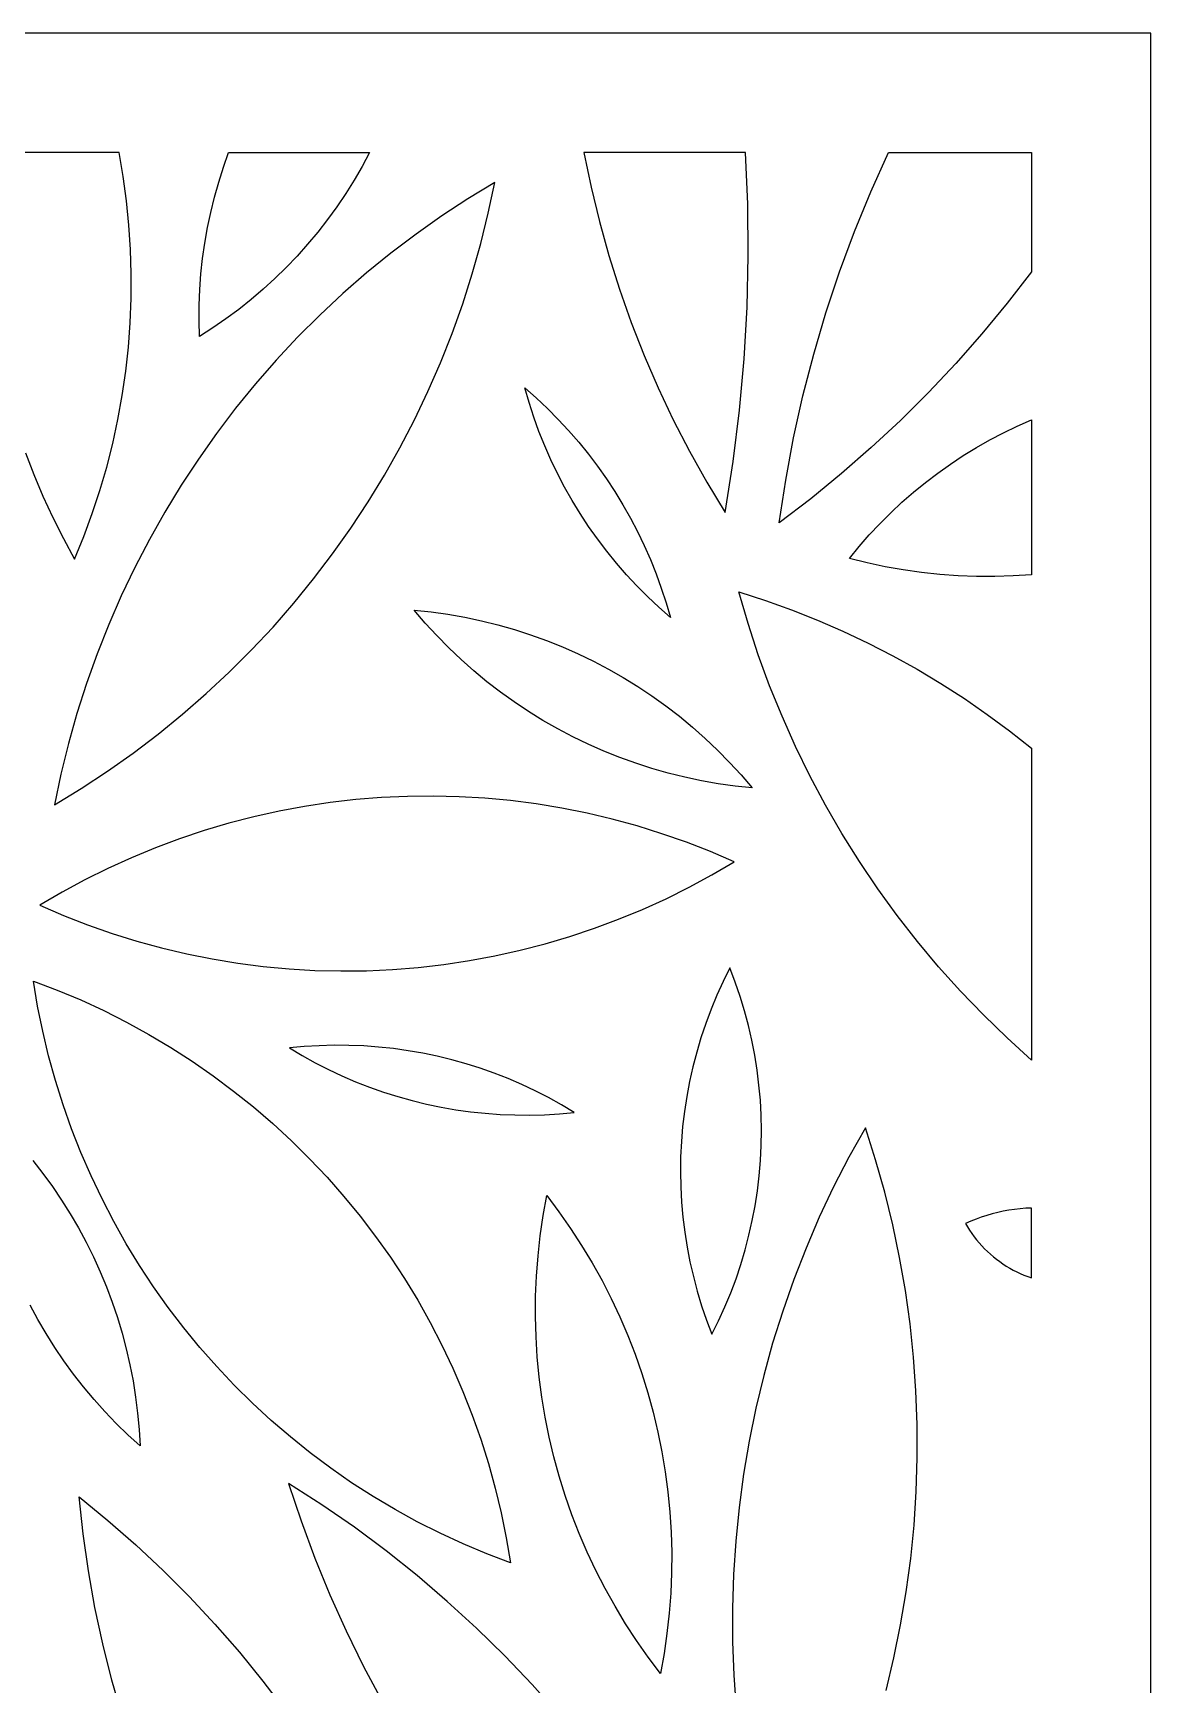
# Model space of a CAD drawing. Header units: millimetres. Extents: x 237 to 916, y 101 to 1525.
# Drawn here: x 728.6 to 915.7, y 1249 to 1525.4 of the extents above; entities that cross this region are included whole.
import ezdxf

# ---------------------------------------------------------------- set-up
doc = ezdxf.new("R2010")
doc.units = ezdxf.units.MM
doc.layers.add('Layer 01', color=12, linetype='Continuous', true_color=0xde0000)

msp = doc.modelspace()

# ---------------------------------------------------------------- linework, layer by layer
at = {"layer": 'Layer 01'}
for p, q in [((915.65, 1525.43), (237.46, 1525.43)), ((915.65, 101.34), (915.65, 1525.43)), ((743, 1505.43), (720.7, 1505.43)), ((743.69, 1501.4), (743, 1505.43)), ((760.44, 1502.97), (761.31, 1505.43)), ((761.31, 1505.43), (784.9, 1505.43)), ((784.9, 1505.43), (783.65, 1503.09)), ((820.77, 1505.43), (821.97, 1499.64)), ((847.78, 1505.43), (820.77, 1505.43)), ((848.17, 1496.8), (847.78, 1505.43)), ((868.78, 1498.86), (871.74, 1505.43)), ((871.74, 1505.43), (895.65, 1505.43)), ((895.65, 1505.43), (895.65, 1485.45)), ((744.24, 1497.35), (743.69, 1501.4)), ((759.65, 1500.48), (760.44, 1502.97)), ((783.65, 1503.09), (782.32, 1500.8)), ((758.94, 1497.96), (759.65, 1500.48)), ((780.91, 1498.56), (779.43, 1496.36)), ((782.32, 1500.8), (780.91, 1498.56)), ((805.86, 1500.44), (801.37, 1497.7)), ((804.77, 1495.29), (805.86, 1500.44)), ((821.97, 1499.64), (823.36, 1493.89)), ((866.04, 1492.19), (868.78, 1498.86)), ((744.64, 1493.29), (744.24, 1497.35)), ((758.32, 1495.42), (758.94, 1497.96)), ((779.43, 1496.36), (777.87, 1494.21)), ((801.37, 1497.7), (796.97, 1494.81)), ((848.27, 1488.16), (848.17, 1496.8)), ((744.91, 1489.21), (744.64, 1493.29)), ((757.79, 1492.87), (758.32, 1495.42)), ((777.87, 1494.21), (776.24, 1492.12)), ((796.97, 1494.81), (792.67, 1491.78)), ((803.52, 1490.18), (804.77, 1495.29)), ((823.36, 1493.89), (824.95, 1488.19)), ((756.97, 1487.7), (757.34, 1490.29)), ((757.34, 1490.29), (757.79, 1492.87)), ((776.24, 1492.12), (774.54, 1490.08)), ((792.67, 1491.78), (788.48, 1488.6)), ((863.54, 1485.44), (866.04, 1492.19)), ((745.03, 1485.12), (744.91, 1489.21)), ((756.69, 1485.11), (756.97, 1487.7)), ((772.78, 1488.11), (770.94, 1486.19)), ((774.54, 1490.08), (772.78, 1488.11)), ((788.48, 1488.6), (784.4, 1485.28)), ((802.08, 1485.12), (803.52, 1490.18)), ((824.95, 1488.19), (826.73, 1482.55)), ((848.07, 1479.53), (848.27, 1488.16)), ((745.01, 1481.04), (745.03, 1485.12)), ((756.5, 1482.5), (756.69, 1485.11)), ((770.94, 1486.19), (769.05, 1484.34)), ((784.4, 1485.28), (780.43, 1481.82)), ((800.48, 1480.11), (802.08, 1485.12)), ((861.26, 1478.6), (863.54, 1485.44)), ((895.65, 1485.45), (891.6, 1480.2)), ((756.4, 1479.89), (756.5, 1482.5)), ((767.09, 1482.55), (765.07, 1480.83)), ((769.05, 1484.34), (767.09, 1482.55)), ((826.73, 1482.55), (828.7, 1476.97)), ((744.85, 1476.95), (745.01, 1481.04)), ((756.38, 1477.28), (756.4, 1479.89)), ((763, 1479.18), (760.87, 1477.6)), ((765.07, 1480.83), (763, 1479.18)), ((780.43, 1481.82), (776.59, 1478.23)), ((798.71, 1475.15), (800.48, 1480.11)), ((847.58, 1470.9), (848.07, 1479.53)), ((891.6, 1480.2), (887.37, 1475.08)), ((744.54, 1472.88), (744.85, 1476.95)), ((756.45, 1474.66), (756.38, 1477.28)), ((760.87, 1477.6), (758.69, 1476.1)), ((776.59, 1478.23), (772.86, 1474.51)), ((828.7, 1476.97), (830.86, 1471.46)), ((859.22, 1471.69), (861.26, 1478.6)), ((758.69, 1476.1), (756.45, 1474.66)), ((772.86, 1474.51), (769.27, 1470.66)), ((796.77, 1470.26), (798.71, 1475.15)), ((887.37, 1475.08), (882.98, 1470.1)), ((744.1, 1468.82), (744.54, 1472.88)), ((830.86, 1471.46), (833.2, 1466.03)), ((846.81, 1462.3), (847.58, 1470.9)), ((857.42, 1464.71), (859.22, 1471.69)), ((743.51, 1464.77), (744.1, 1468.82)), ((769.27, 1470.66), (765.81, 1466.7)), ((794.66, 1465.44), (796.77, 1470.26)), ((882.98, 1470.1), (878.42, 1465.27)), ((765.81, 1466.7), (762.49, 1462.62)), ((792.39, 1460.69), (794.66, 1465.44)), ((810.87, 1466.05), (812.79, 1464.36)), ((811.58, 1463.59), (810.87, 1466.05)), ((833.2, 1466.03), (835.73, 1460.69)), ((742.79, 1460.75), (743.51, 1464.77)), ((762.49, 1462.62), (759.3, 1458.43)), ((812.37, 1461.15), (811.58, 1463.59)), ((812.79, 1464.36), (814.66, 1462.6)), ((814.66, 1462.6), (816.46, 1460.77)), ((855.86, 1457.68), (857.42, 1464.71)), ((878.42, 1465.27), (873.72, 1460.59)), ((741.92, 1456.76), (742.79, 1460.75)), ((789.96, 1456.02), (792.39, 1460.69)), ((813.25, 1458.74), (812.37, 1461.15)), ((816.46, 1460.77), (818.21, 1458.89)), ((835.73, 1460.69), (838.44, 1455.43)), ((845.74, 1453.73), (846.81, 1462.3)), ((873.72, 1460.59), (868.86, 1456.07)), ((893.29, 1459.63), (895.65, 1460.67)), ((895.65, 1460.67), (895.65, 1434.76)), ((759.3, 1458.43), (756.26, 1454.13)), ((814.21, 1456.35), (813.25, 1458.74)), ((818.21, 1458.89), (819.89, 1456.96)), ((854.53, 1450.6), (855.86, 1457.68)), ((886.44, 1456.04), (888.68, 1457.32)), ((888.68, 1457.32), (890.97, 1458.51)), ((890.97, 1458.51), (893.29, 1459.63)), ((727.32, 1455.19), (728.73, 1451.52)), ((740.92, 1452.8), (741.92, 1456.76)), ((787.38, 1451.44), (789.96, 1456.02)), ((815.24, 1454.01), (814.21, 1456.35)), ((819.89, 1456.96), (821.51, 1454.96)), ((821.51, 1454.96), (823.06, 1452.92)), ((838.44, 1455.43), (841.33, 1450.26)), ((868.86, 1456.07), (863.86, 1451.7)), ((882.09, 1453.28), (884.24, 1454.7)), ((884.24, 1454.7), (886.44, 1456.04)), ((728.73, 1451.52), (730.25, 1447.9)), ((739.77, 1448.87), (740.92, 1452.8)), ((756.26, 1454.13), (753.37, 1449.74)), ((816.35, 1451.69), (815.24, 1454.01)), ((817.54, 1449.42), (816.35, 1451.69)), ((823.06, 1452.92), (824.54, 1450.82)), ((844.38, 1445.2), (845.74, 1453.73)), ((863.86, 1451.7), (858.72, 1447.5)), ((877.93, 1450.22), (879.98, 1451.78)), ((879.98, 1451.78), (882.09, 1453.28)), ((738.5, 1444.99), (739.77, 1448.87)), ((753.37, 1449.74), (750.63, 1445.24)), ((784.64, 1446.95), (787.38, 1451.44)), ((818.81, 1447.19), (817.54, 1449.42)), ((824.54, 1450.82), (825.95, 1448.68)), ((841.33, 1450.26), (844.38, 1445.2)), ((853.45, 1443.47), (854.53, 1450.6)), ((875.93, 1448.59), (877.93, 1450.22)), ((730.25, 1447.9), (731.9, 1444.33)), ((781.75, 1442.55), (784.64, 1446.95)), ((820.14, 1445), (818.81, 1447.19)), ((825.95, 1448.68), (827.29, 1446.49)), ((827.29, 1446.49), (828.55, 1444.25)), ((858.72, 1447.5), (853.45, 1443.47)), ((872.1, 1445.13), (873.99, 1446.89)), ((873.99, 1446.89), (875.93, 1448.59)), ((731.9, 1444.33), (733.66, 1440.82)), ((737.08, 1441.16), (738.5, 1444.99)), ((750.63, 1445.24), (748.05, 1440.66)), ((821.55, 1442.85), (820.14, 1445)), ((828.55, 1444.25), (829.74, 1441.98)), ((868.52, 1441.42), (870.28, 1443.31)), ((870.28, 1443.31), (872.1, 1445.13)), ((733.66, 1440.82), (735.54, 1437.37)), ((735.54, 1437.37), (737.08, 1441.16)), ((748.05, 1440.66), (745.62, 1435.99)), ((778.71, 1438.26), (781.75, 1442.55)), ((823.03, 1440.76), (821.55, 1442.85)), ((824.58, 1438.71), (823.03, 1440.76)), ((829.74, 1441.98), (830.85, 1439.67)), ((866.82, 1439.48), (868.52, 1441.42)), ((775.53, 1434.07), (778.71, 1438.26)), ((826.2, 1436.72), (824.58, 1438.71)), ((830.85, 1439.67), (831.89, 1437.32)), ((865.19, 1437.48), (866.82, 1439.48)), ((745.62, 1435.99), (743.35, 1431.24)), ((827.88, 1434.78), (826.2, 1436.72)), ((831.89, 1437.32), (832.84, 1434.94)), ((832.84, 1434.94), (833.72, 1432.53)), ((868.17, 1436.74), (865.19, 1437.48)), ((871.18, 1436.11), (868.17, 1436.74)), ((874.2, 1435.57), (871.18, 1436.11)), ((877.25, 1435.14), (874.2, 1435.57)), ((880.3, 1434.82), (877.25, 1435.14)), ((772.2, 1429.99), (775.53, 1434.07)), ((829.63, 1432.9), (827.88, 1434.78)), ((831.44, 1431.08), (829.63, 1432.9)), ((833.72, 1432.53), (834.51, 1430.09)), ((883.37, 1434.6), (880.3, 1434.82)), ((886.44, 1434.48), (883.37, 1434.6)), ((889.52, 1434.47), (886.44, 1434.48)), ((892.59, 1434.56), (889.52, 1434.47)), ((895.65, 1434.76), (892.59, 1434.56)), ((743.35, 1431.24), (741.25, 1426.42)), ((768.74, 1426.02), (772.2, 1429.99)), ((833.3, 1429.32), (831.44, 1431.08)), ((834.51, 1430.09), (835.23, 1427.62)), ((848.24, 1426.6), (846.7, 1431.9)), ((846.7, 1431.9), (851.13, 1430.46)), ((851.13, 1430.46), (855.51, 1428.89)), ((792.36, 1428.85), (795.19, 1428.55)), ((794.21, 1426.68), (792.36, 1428.85)), ((796.14, 1424.58), (794.21, 1426.68)), ((795.19, 1428.55), (798.02, 1428.15)), ((798.02, 1428.15), (800.83, 1427.66)), ((800.83, 1427.66), (803.62, 1427.07)), ((803.62, 1427.07), (806.39, 1426.38)), ((835.23, 1427.62), (833.3, 1429.32)), ((855.51, 1428.89), (859.84, 1427.18)), ((859.84, 1427.18), (864.11, 1425.32)), ((741.25, 1426.42), (739.31, 1421.53)), ((765.15, 1422.18), (768.74, 1426.02)), ((798.14, 1422.54), (796.14, 1424.58)), ((806.39, 1426.38), (809.13, 1425.6)), ((809.13, 1425.6), (811.84, 1424.72)), ((811.84, 1424.72), (814.53, 1423.75)), ((849.95, 1421.36), (848.24, 1426.6)), ((864.11, 1425.32), (868.31, 1423.33)), ((739.31, 1421.53), (737.53, 1416.58)), ((761.43, 1418.46), (765.15, 1422.18)), ((800.21, 1420.58), (798.14, 1422.54)), ((814.53, 1423.75), (817.18, 1422.69)), ((817.18, 1422.69), (819.79, 1421.54)), ((819.79, 1421.54), (822.35, 1420.3)), ((851.85, 1416.18), (849.95, 1421.36)), ((868.31, 1423.33), (872.45, 1421.2)), ((872.45, 1421.2), (876.52, 1418.94)), ((757.58, 1414.87), (761.43, 1418.46)), ((802.34, 1418.69), (800.21, 1420.58)), ((804.54, 1416.87), (802.34, 1418.69)), ((822.35, 1420.3), (824.88, 1418.98)), ((824.88, 1418.98), (827.36, 1417.56)), ((876.52, 1418.94), (880.52, 1416.55)), ((737.53, 1416.58), (735.93, 1411.57)), ((806.8, 1415.13), (804.54, 1416.87)), ((827.36, 1417.56), (829.78, 1416.06)), ((829.78, 1416.06), (832.16, 1414.48)), ((853.92, 1411.08), (851.85, 1416.18)), ((880.52, 1416.55), (884.43, 1414.03)), ((753.62, 1411.41), (757.58, 1414.87)), ((809.12, 1413.47), (806.8, 1415.13)), ((811.49, 1411.89), (809.12, 1413.47)), ((832.16, 1414.48), (834.48, 1412.82)), ((834.48, 1412.82), (836.74, 1411.08)), ((884.43, 1414.03), (888.26, 1411.39)), ((735.93, 1411.57), (734.5, 1406.5)), ((749.53, 1408.09), (753.62, 1411.41)), ((813.92, 1410.39), (811.49, 1411.89)), ((816.4, 1408.98), (813.92, 1410.39)), ((836.74, 1411.08), (838.93, 1409.26)), ((856.17, 1406.04), (853.92, 1411.08)), ((888.26, 1411.39), (892, 1408.62)), ((745.34, 1404.91), (749.53, 1408.09)), ((818.92, 1407.65), (816.4, 1408.98)), ((821.49, 1406.41), (818.92, 1407.65)), ((838.93, 1409.26), (841.07, 1407.37)), ((841.07, 1407.37), (843.14, 1405.41)), ((892, 1408.62), (895.65, 1405.74)), ((734.5, 1406.5), (733.24, 1401.39)), ((741.05, 1401.87), (745.34, 1404.91)), ((824.1, 1405.26), (821.49, 1406.41)), ((826.75, 1404.2), (824.1, 1405.26)), ((843.14, 1405.41), (845.14, 1403.37)), ((858.59, 1401.09), (856.17, 1406.04)), ((895.65, 1405.74), (895.65, 1353.55)), ((736.65, 1398.98), (741.05, 1401.87)), ((829.43, 1403.23), (826.75, 1404.2)), ((832.15, 1402.35), (829.43, 1403.23)), ((834.89, 1401.57), (832.15, 1402.35)), ((845.14, 1403.37), (847.06, 1401.27)), ((733.24, 1401.39), (732.15, 1396.24)), ((732.15, 1396.24), (736.65, 1398.98)), ((837.66, 1400.89), (834.89, 1401.57)), ((840.45, 1400.3), (837.66, 1400.89)), ((843.26, 1399.8), (840.45, 1400.3)), ((846.08, 1399.4), (843.26, 1399.8)), ((848.92, 1399.1), (846.08, 1399.4)), ((847.06, 1401.27), (848.92, 1399.1)), ((861.18, 1396.22), (858.59, 1401.09)), ((778.3, 1396.64), (774.02, 1395.99)), ((782.6, 1397.13), (778.3, 1396.64)), ((786.91, 1397.48), (782.6, 1397.13)), ((791.23, 1397.67), (786.91, 1397.48)), ((795.56, 1397.72), (791.23, 1397.67)), ((799.88, 1397.61), (795.56, 1397.72)), ((804.2, 1397.36), (799.88, 1397.61)), ((808.51, 1396.96), (804.2, 1397.36)), ((812.8, 1396.4), (808.51, 1396.96)), ((817.07, 1395.7), (812.8, 1396.4)), ((863.94, 1391.45), (861.18, 1396.22)), ((765.55, 1394.26), (761.36, 1393.18)), ((769.77, 1395.2), (765.55, 1394.26)), ((774.02, 1395.99), (769.77, 1395.2)), ((821.31, 1394.85), (817.07, 1395.7)), ((825.52, 1393.86), (821.31, 1394.85)), ((829.69, 1392.72), (825.52, 1393.86)), ((757.21, 1391.95), (753.11, 1390.58)), ((761.36, 1393.18), (757.21, 1391.95)), ((833.82, 1391.43), (829.69, 1392.72)), ((837.91, 1390), (833.82, 1391.43)), ((866.86, 1386.77), (863.94, 1391.45)), ((749.05, 1389.06), (745.06, 1387.41)), ((753.11, 1390.58), (749.05, 1389.06)), ((841.94, 1388.43), (837.91, 1390)), ((845.91, 1386.73), (841.94, 1388.43)), ((741.12, 1385.62), (737.25, 1383.69)), ((745.06, 1387.41), (741.12, 1385.62)), ((842.18, 1384.54), (845.91, 1386.73)), ((869.94, 1382.2), (866.86, 1386.77)), ((737.25, 1383.69), (733.44, 1381.63)), ((834.51, 1380.55), (838.38, 1382.48)), ((838.38, 1382.48), (842.18, 1384.54)), ((733.44, 1381.63), (729.71, 1379.44)), ((830.57, 1378.76), (834.51, 1380.55)), ((873.18, 1377.74), (869.94, 1382.2)), ((729.71, 1379.44), (733.69, 1377.73)), ((733.69, 1377.73), (737.72, 1376.17)), ((822.52, 1375.59), (826.57, 1377.11)), ((826.57, 1377.11), (830.57, 1378.76)), ((876.57, 1373.39), (873.18, 1377.74)), ((737.72, 1376.17), (741.8, 1374.74)), ((741.8, 1374.74), (745.93, 1373.45)), ((814.27, 1372.99), (818.42, 1374.22)), ((818.42, 1374.22), (822.52, 1375.59)), ((745.93, 1373.45), (750.1, 1372.31)), ((750.1, 1372.31), (754.31, 1371.32)), ((805.86, 1370.97), (810.08, 1371.91)), ((810.08, 1371.91), (814.27, 1372.99)), ((880.11, 1369.16), (876.57, 1373.39)), ((754.31, 1371.32), (758.56, 1370.47)), ((758.56, 1370.47), (762.83, 1369.77)), ((762.83, 1369.77), (767.12, 1369.21)), ((767.12, 1369.21), (771.42, 1368.81)), ((771.42, 1368.81), (775.74, 1368.55)), ((784.39, 1368.5), (788.71, 1368.69)), ((788.71, 1368.69), (793.03, 1369.04)), ((793.03, 1369.04), (797.32, 1369.53)), ((797.32, 1369.53), (801.6, 1370.18)), ((801.6, 1370.18), (805.86, 1370.97)), ((845.2, 1368.96), (844.08, 1366.69)), ((846.1, 1366.59), (845.2, 1368.96)), ((883.79, 1365.06), (880.11, 1369.16)), ((728.64, 1366.77), (732.63, 1365.26)), ((729.35, 1362.57), (728.64, 1366.77)), ((775.74, 1368.55), (780.07, 1368.45)), ((780.07, 1368.45), (784.39, 1368.5)), ((844.08, 1366.69), (843.03, 1364.39)), ((846.92, 1364.2), (846.1, 1366.59)), ((732.63, 1365.26), (736.56, 1363.6)), ((736.56, 1363.6), (740.43, 1361.81)), ((843.03, 1364.39), (842.06, 1362.05)), ((847.66, 1361.77), (846.92, 1364.2)), ((887.61, 1361.09), (883.79, 1365.06)), ((730.2, 1358.39), (729.35, 1362.57)), ((740.43, 1361.81), (744.24, 1359.89)), ((842.06, 1362.05), (841.17, 1359.68)), ((848.31, 1359.33), (847.66, 1361.77)), ((891.57, 1357.25), (887.61, 1361.09)), ((731.2, 1354.24), (730.2, 1358.39)), ((744.24, 1359.89), (747.98, 1357.83)), ((747.98, 1357.83), (751.64, 1355.65)), ((841.17, 1359.68), (840.36, 1357.28)), ((848.88, 1356.86), (848.31, 1359.33)), ((751.64, 1355.65), (755.23, 1353.34)), ((773.98, 1355.8), (771.5, 1355.57)), ((771.5, 1355.57), (773.64, 1354.29)), ((776.46, 1355.95), (773.98, 1355.8)), ((778.95, 1356.02), (776.46, 1355.95)), ((781.44, 1356), (778.95, 1356.02)), ((783.93, 1355.9), (781.44, 1356)), ((786.41, 1355.72), (783.93, 1355.9)), ((788.88, 1355.46), (786.41, 1355.72)), ((791.35, 1355.11), (788.88, 1355.46)), ((793.8, 1354.69), (791.35, 1355.11)), ((839.64, 1354.85), (839, 1352.4)), ((840.36, 1357.28), (839.64, 1354.85)), ((849.36, 1354.37), (848.88, 1356.86)), ((895.65, 1353.55), (891.57, 1357.25)), ((732.33, 1350.13), (731.2, 1354.24)), ((755.23, 1353.34), (758.73, 1350.91)), ((773.64, 1354.29), (775.81, 1353.08)), ((775.81, 1353.08), (778.03, 1351.95)), ((796.23, 1354.18), (793.8, 1354.69)), ((798.65, 1353.59), (796.23, 1354.18)), ((801.05, 1352.92), (798.65, 1353.59)), ((803.42, 1352.17), (801.05, 1352.92)), ((805.77, 1351.34), (803.42, 1352.17)), ((839, 1352.4), (838.44, 1349.93)), ((849.75, 1351.87), (849.36, 1354.37)), ((733.62, 1346.06), (732.33, 1350.13)), ((758.73, 1350.91), (762.15, 1348.36)), ((778.03, 1351.95), (780.28, 1350.89)), ((780.28, 1350.89), (782.57, 1349.91)), ((782.57, 1349.91), (784.89, 1349.01)), ((808.09, 1350.44), (805.77, 1351.34)), ((810.37, 1349.45), (808.09, 1350.44)), ((812.62, 1348.4), (810.37, 1349.45)), ((838.44, 1349.93), (837.97, 1347.44)), ((850.06, 1349.36), (849.75, 1351.87)), ((850.29, 1346.84), (850.06, 1349.36)), ((762.15, 1348.36), (765.48, 1345.69)), ((784.89, 1349.01), (787.23, 1348.18)), ((787.23, 1348.18), (789.61, 1347.43)), ((789.61, 1347.43), (792, 1346.76)), ((792, 1346.76), (794.42, 1346.17)), ((814.84, 1347.26), (812.62, 1348.4)), ((817.02, 1346.06), (814.84, 1347.26)), ((837.97, 1347.44), (837.59, 1344.94)), ((850.42, 1344.31), (850.29, 1346.84)), ((735.04, 1342.04), (733.62, 1346.06)), ((765.48, 1345.69), (768.71, 1342.91)), ((794.42, 1346.17), (796.86, 1345.66)), ((796.86, 1345.66), (799.31, 1345.23)), ((799.31, 1345.23), (801.77, 1344.89)), ((801.77, 1344.89), (804.25, 1344.63)), ((804.25, 1344.63), (806.73, 1344.44)), ((806.73, 1344.44), (809.22, 1344.35)), ((809.22, 1344.35), (811.7, 1344.33)), ((811.7, 1344.33), (814.19, 1344.4)), ((814.19, 1344.4), (816.68, 1344.55)), ((816.68, 1344.55), (819.15, 1344.78)), ((819.15, 1344.78), (817.02, 1346.06)), ((837.59, 1344.94), (837.29, 1342.43)), ((850.47, 1341.78), (850.42, 1344.31)), ((736.6, 1338.07), (735.04, 1342.04)), ((768.71, 1342.91), (771.84, 1340.02)), ((837.29, 1342.43), (837.08, 1339.9)), ((850.44, 1339.24), (850.47, 1341.78)), ((867.86, 1342.22), (865.12, 1337.31)), ((869.57, 1336.86), (867.86, 1342.22)), ((771.84, 1340.02), (774.87, 1337.02)), ((837.08, 1339.9), (836.95, 1337.37)), ((850.31, 1336.71), (850.44, 1339.24)), ((728.53, 1336.73), (730.21, 1334.58)), ((738.29, 1334.16), (736.6, 1338.07)), ((774.87, 1337.02), (777.8, 1333.92)), ((836.95, 1337.37), (836.91, 1334.84)), ((850.1, 1334.19), (850.31, 1336.71)), ((865.12, 1337.31), (862.56, 1332.3)), ((871.1, 1331.45), (869.57, 1336.86)), ((730.21, 1334.58), (731.82, 1332.37)), ((740.13, 1330.31), (738.29, 1334.16)), ((777.8, 1333.92), (780.62, 1330.71)), ((836.91, 1334.84), (836.96, 1332.31)), ((849.8, 1331.68), (850.1, 1334.19)), ((731.82, 1332.37), (733.35, 1330.11)), ((733.35, 1330.11), (734.81, 1327.8)), ((742.09, 1326.52), (740.13, 1330.31)), ((780.62, 1330.71), (783.32, 1327.42)), ((813.95, 1327.51), (814.55, 1330.85)), ((814.55, 1330.85), (816.59, 1328.14)), ((836.96, 1332.31), (837.1, 1329.78)), ((849.42, 1329.17), (849.8, 1331.68)), ((862.56, 1332.3), (860.16, 1327.22)), ((872.44, 1325.99), (871.1, 1331.45)), ((734.81, 1327.8), (736.18, 1325.44)), ((783.32, 1327.42), (785.91, 1324.03)), ((813.46, 1324.15), (813.95, 1327.51)), ((816.59, 1328.14), (818.54, 1325.36)), ((837.1, 1329.78), (837.32, 1327.26)), ((837.32, 1327.26), (837.63, 1324.75)), ((848.95, 1326.69), (849.42, 1329.17)), ((860.16, 1327.22), (857.94, 1322.05)), ((887.27, 1327.25), (886.38, 1326.93)), ((888.18, 1327.54), (887.27, 1327.25)), ((889.09, 1327.8), (888.18, 1327.54)), ((890.01, 1328.03), (889.09, 1327.8)), ((890.94, 1328.23), (890.01, 1328.03)), ((891.87, 1328.4), (890.94, 1328.23)), ((892.81, 1328.54), (891.87, 1328.4)), ((893.76, 1328.65), (892.81, 1328.54)), ((894.71, 1328.73), (893.76, 1328.65)), ((895.65, 1328.77), (894.71, 1328.73)), ((895.65, 1317.1), (895.65, 1328.77)), ((736.18, 1325.44), (737.48, 1323.04)), ((744.18, 1322.81), (742.09, 1326.52)), ((818.54, 1325.36), (820.39, 1322.52)), ((837.63, 1324.75), (838.03, 1322.24)), ((848.39, 1324.22), (848.95, 1326.69)), ((873.6, 1320.49), (872.44, 1325.99)), ((885.49, 1326.58), (884.62, 1326.2)), ((884.62, 1326.2), (884.96, 1325.62)), ((884.96, 1325.62), (885.31, 1325.06)), ((885.31, 1325.06), (885.68, 1324.51)), ((886.38, 1326.93), (885.49, 1326.58)), ((885.68, 1324.51), (886.07, 1323.97)), ((737.48, 1323.04), (738.69, 1320.59)), ((746.41, 1319.16), (744.18, 1322.81)), ((785.91, 1324.03), (788.38, 1320.55)), ((813.09, 1320.78), (813.46, 1324.15)), ((820.39, 1322.52), (822.14, 1319.62)), ((838.03, 1322.24), (838.51, 1319.76)), ((847.03, 1319.34), (847.75, 1321.77)), ((847.75, 1321.77), (848.39, 1324.22)), ((857.94, 1322.05), (855.9, 1316.81)), ((886.07, 1323.97), (886.48, 1323.45)), ((886.48, 1323.45), (886.91, 1322.93)), ((886.91, 1322.93), (887.35, 1322.44)), ((887.35, 1322.44), (887.81, 1321.96)), ((887.81, 1321.96), (888.29, 1321.49)), ((738.69, 1320.59), (739.83, 1318.11)), ((748.75, 1315.6), (746.41, 1319.16)), ((788.38, 1320.55), (790.73, 1316.99)), ((812.83, 1317.4), (813.09, 1320.78)), ((822.14, 1319.62), (823.8, 1316.66)), ((838.51, 1319.76), (839.08, 1317.29)), ((846.22, 1316.94), (847.03, 1319.34)), ((874.56, 1314.95), (873.6, 1320.49)), ((888.29, 1321.49), (888.78, 1321.04)), ((888.78, 1321.04), (889.29, 1320.61)), ((889.29, 1320.61), (889.81, 1320.2)), ((889.81, 1320.2), (890.34, 1319.8)), ((890.34, 1319.8), (890.89, 1319.42)), ((890.89, 1319.42), (891.45, 1319.06)), ((891.45, 1319.06), (892.02, 1318.72)), ((739.83, 1318.11), (740.87, 1315.58)), ((790.73, 1316.99), (792.95, 1313.35)), ((812.69, 1314.01), (812.83, 1317.4)), ((823.8, 1316.66), (825.34, 1313.64)), ((839.08, 1317.29), (839.73, 1314.84)), ((845.33, 1314.57), (846.22, 1316.94)), ((855.9, 1316.81), (854.03, 1311.51)), ((892.02, 1318.72), (892.6, 1318.4)), ((892.6, 1318.4), (893.19, 1318.1)), ((893.19, 1318.1), (893.79, 1317.82)), ((893.79, 1317.82), (894.41, 1317.56)), ((894.41, 1317.56), (895.03, 1317.31)), ((895.03, 1317.31), (895.65, 1317.1)), ((740.87, 1315.58), (741.83, 1313.03)), ((751.22, 1312.13), (748.75, 1315.6)), ((792.95, 1313.35), (795.04, 1309.63)), ((812.66, 1310.62), (812.69, 1314.01)), ((825.34, 1313.64), (826.79, 1310.57)), ((839.73, 1314.84), (840.47, 1312.42)), ((844.36, 1312.23), (845.33, 1314.57)), ((875.34, 1309.38), (874.56, 1314.95)), ((729.39, 1310.12), (728.1, 1312.53)), ((741.83, 1313.03), (742.71, 1310.44)), ((753.81, 1308.74), (751.22, 1312.13)), ((812.75, 1307.23), (812.66, 1310.62)), ((826.79, 1310.57), (828.12, 1307.46)), ((840.47, 1312.42), (841.28, 1310.02)), ((843.31, 1309.92), (844.36, 1312.23)), ((854.03, 1311.51), (852.35, 1306.15)), ((730.77, 1307.76), (729.39, 1310.12)), ((732.23, 1305.45), (730.77, 1307.76)), ((742.71, 1310.44), (743.5, 1307.83)), ((743.5, 1307.83), (744.19, 1305.19)), ((756.51, 1305.44), (753.81, 1308.74)), ((795.04, 1309.63), (797.01, 1305.84)), ((841.28, 1310.02), (842.18, 1307.66)), ((842.18, 1307.66), (843.31, 1309.92)), ((875.93, 1303.79), (875.34, 1309.38)), ((733.76, 1303.19), (732.23, 1305.45)), ((744.19, 1305.19), (744.8, 1302.52)), ((759.33, 1302.23), (756.51, 1305.44)), ((797.01, 1305.84), (798.84, 1301.99)), ((812.96, 1303.85), (812.75, 1307.23)), ((828.12, 1307.46), (829.35, 1304.3)), ((852.35, 1306.15), (850.85, 1300.73)), ((735.37, 1300.99), (733.76, 1303.19)), ((744.8, 1302.52), (745.32, 1299.84)), ((762.26, 1299.13), (759.33, 1302.23)), ((813.29, 1300.48), (812.96, 1303.85)), ((829.35, 1304.3), (830.47, 1301.09)), ((876.33, 1298.18), (875.93, 1303.79)), ((737.05, 1298.83), (735.37, 1300.99)), ((745.32, 1299.84), (745.75, 1297.14)), ((798.84, 1301.99), (800.53, 1298.08)), ((813.73, 1297.11), (813.29, 1300.48)), ((830.47, 1301.09), (831.48, 1297.86)), ((850.85, 1300.73), (849.54, 1295.26)), ((738.8, 1296.74), (737.05, 1298.83)), ((740.62, 1294.7), (738.8, 1296.74)), ((745.75, 1297.14), (746.09, 1294.43)), ((765.29, 1296.13), (762.26, 1299.13)), ((800.53, 1298.08), (802.09, 1294.11)), ((814.28, 1293.77), (813.73, 1297.11)), ((831.48, 1297.86), (832.38, 1294.59)), ((876.54, 1292.57), (876.33, 1298.18)), ((742.51, 1292.73), (740.62, 1294.7)), ((746.09, 1294.43), (746.33, 1291.71)), ((768.42, 1293.24), (765.29, 1296.13)), ((802.09, 1294.11), (803.52, 1290.09)), ((832.38, 1294.59), (833.16, 1291.29)), ((849.54, 1295.26), (848.41, 1289.75)), ((744.47, 1290.83), (742.51, 1292.73)), ((746.33, 1291.71), (746.49, 1288.99)), ((771.66, 1290.46), (768.42, 1293.24)), ((814.95, 1290.44), (814.28, 1293.77)), ((833.16, 1291.29), (833.83, 1287.97)), ((876.55, 1286.94), (876.54, 1292.57)), ((746.49, 1288.99), (744.47, 1290.83)), ((774.98, 1287.79), (771.66, 1290.46)), ((803.52, 1290.09), (804.8, 1286.02)), ((815.74, 1287.15), (814.95, 1290.44)), ((848.41, 1289.75), (847.47, 1284.21)), ((778.4, 1285.24), (774.98, 1287.79)), ((804.8, 1286.02), (805.94, 1281.91)), ((816.64, 1283.88), (815.74, 1287.15)), ((833.83, 1287.97), (834.39, 1284.62)), ((876.38, 1281.32), (876.55, 1286.94)), ((781.9, 1282.81), (778.4, 1285.24)), ((817.65, 1280.64), (816.64, 1283.88)), ((834.39, 1284.62), (834.83, 1281.26)), ((847.47, 1284.21), (846.73, 1278.64)), ((736.28, 1280.44), (741.11, 1276.5)), ((736.96, 1274.24), (736.28, 1280.44)), ((771.35, 1282.7), (773.44, 1276.41)), ((776.92, 1279.12), (771.35, 1282.7)), ((785.49, 1280.5), (781.9, 1282.81)), ((789.16, 1278.32), (785.49, 1280.5)), ((805.94, 1281.91), (806.93, 1277.76)), ((818.77, 1277.44), (817.65, 1280.64)), ((834.83, 1281.26), (835.16, 1277.88)), ((876.01, 1275.71), (876.38, 1281.32)), ((782.37, 1275.34), (776.92, 1279.12)), ((792.89, 1276.26), (789.16, 1278.32)), ((806.93, 1277.76), (807.78, 1273.58)), ((819.99, 1274.28), (818.77, 1277.44)), ((835.16, 1277.88), (835.36, 1274.5)), ((846.73, 1278.64), (846.17, 1273.04)), ((741.11, 1276.5), (745.81, 1272.39)), ((773.44, 1276.41), (775.74, 1270.2)), ((787.69, 1271.39), (782.37, 1275.34)), ((796.7, 1274.34), (792.89, 1276.26)), ((875.45, 1270.12), (876.01, 1275.71)), ((737.85, 1268.07), (736.96, 1274.24)), ((745.81, 1272.39), (750.36, 1268.13)), ((800.57, 1272.55), (796.7, 1274.34)), ((804.5, 1270.89), (800.57, 1272.55)), ((807.78, 1273.58), (808.49, 1269.38)), ((821.33, 1271.16), (819.99, 1274.28)), ((835.36, 1274.5), (835.46, 1271.11)), ((846.17, 1273.04), (845.8, 1267.43)), ((775.74, 1270.2), (778.25, 1264.06)), ((792.87, 1267.25), (787.69, 1271.39)), ((808.49, 1269.38), (804.5, 1270.89)), ((822.78, 1268.09), (821.33, 1271.16)), ((835.46, 1271.11), (835.43, 1267.72)), ((874.7, 1264.55), (875.45, 1270.12)), ((738.95, 1261.93), (737.85, 1268.07)), ((750.36, 1268.13), (754.77, 1263.71)), ((797.9, 1262.94), (792.87, 1267.25)), ((824.32, 1265.08), (822.78, 1268.09)), ((835.43, 1267.72), (835.29, 1264.33)), ((845.8, 1267.43), (845.62, 1261.81)), ((754.77, 1263.71), (759.02, 1259.15)), ((778.25, 1264.06), (780.96, 1258.02)), ((825.97, 1262.12), (824.32, 1265.08)), ((835.29, 1264.33), (835.03, 1260.95)), ((873.76, 1259), (874.7, 1264.55)), ((740.26, 1255.83), (738.95, 1261.93)), ((802.79, 1258.47), (797.9, 1262.94)), ((827.73, 1259.21), (825.97, 1262.12)), ((835.03, 1260.95), (834.66, 1257.58)), ((845.62, 1261.81), (845.64, 1256.19)), ((759.02, 1259.15), (763.12, 1254.45)), ((780.96, 1258.02), (783.88, 1252.07)), ((807.52, 1253.83), (802.79, 1258.47)), ((829.58, 1256.37), (827.73, 1259.21)), ((872.64, 1253.5), (873.76, 1259)), ((741.77, 1249.78), (740.26, 1255.83)), ((831.52, 1253.6), (829.58, 1256.37)), ((834.66, 1257.58), (834.17, 1254.22)), ((845.64, 1256.19), (845.85, 1250.57)), ((763.12, 1254.45), (767.06, 1249.61)), ((812.1, 1249.03), (807.52, 1253.83)), ((833.57, 1250.89), (831.52, 1253.6)), ((834.17, 1254.22), (833.57, 1250.89)), ((871.32, 1248.03), (872.64, 1253.5)), ((743.48, 1243.78), (741.77, 1249.78)), ((783.88, 1252.07), (787, 1246.22)), ((845.85, 1250.57), (846.24, 1244.96)), ((767.06, 1249.61), (770.83, 1244.65)), ((816.5, 1244.08), (812.1, 1249.03))]:
    msp.add_line(p, q, dxfattribs=at)

doc.saveas('drawing.dxf')
